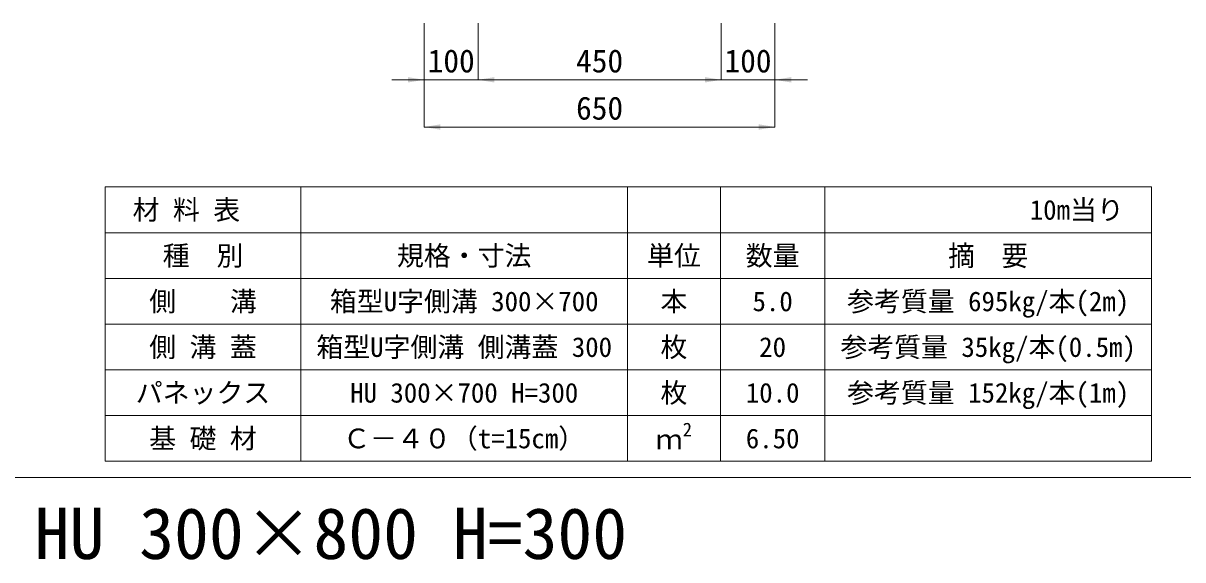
# Model space of a CAD drawing. Units: millimetres at full size. Extents: x 187207 to 255567, y 882048 to 905686.
# Drawn here: x 196126 to 198275, y 885296 to 886290 of the extents above; entities that cross this region are included whole.
import ezdxf
from ezdxf.enums import TextEntityAlignment as Align

# ---------------------------------------------------------------- set-up
doc = ezdxf.new("R2010")
doc.units = ezdxf.units.MM
doc.header["$LTSCALE"] = 20
for name, color, linetype, lineweight in [('Defpoints_3', 8, 'Continuous', 0), ('図枠', 5, 'Continuous', 13), ('寸法・材料表', 7, 'Continuous', 13), ('寸法線', 7, 'Continuous', 13)]:
    doc.layers.add(name, color=color, linetype=linetype, lineweight=lineweight)
doc.layers.add('文字', color=7, linetype='Continuous')
doc.styles.add('ＭＳ ゴシック', font='')
doc.styles.add('ＭＳ Ｐゴシック', font='')
doc.styles.get('ＭＳ ゴシック').set_extended_font_data('MS Gothic')
doc.styles.get('ＭＳ Ｐゴシック').set_extended_font_data('MS PGothic')

# ---------------------------------------------------------------- blocks, each defined once
blk = doc.blocks.new('filled_arrow')
at = {"color": 0, "linetype": 'Continuous', "lineweight": -2}
blk.add_solid([(7.5, 1.25), (0, 0), (7.5, -1.25)], dxfattribs=at)

msp = doc.modelspace()

# ---------------------------------------------------------------- linework, layer by layer
at = {"layer": 'Defpoints_3'}
for p, q in [((196277.92, 885987.01), (198216.83, 885987.01)), ((196277.92, 885987.01), (196277.92, 885901.83)), ((196640.92, 885987.01), (196640.92, 885901.83)), ((197245.92, 885987.01), (197245.92, 885901.83)), ((197418.23, 885987.01), (197418.23, 885901.83)), ((197611.83, 885987.01), (197611.83, 885901.83)), ((198216.83, 885987.01), (198216.83, 885901.83))]:
    msp.add_line(p, q, dxfattribs=at)
at = {"layer": '図枠'}
msp.add_line((194897.37, 885448.33), (214497.37, 885448.33), dxfattribs=at)
at = {"layer": '寸法・材料表'}
for p, q in [((196277.92, 885901.83), (198216.83, 885901.83)), ((196277.92, 885901.83), (196277.92, 885478.33)), ((196640.92, 885901.83), (196640.92, 885478.33)), ((197245.92, 885901.83), (197245.92, 885478.33)), ((197418.23, 885901.83), (197418.23, 885478.33)), ((197611.83, 885901.83), (197611.83, 885478.33)), ((198216.83, 885901.83), (198216.83, 885478.33)), ((196277.92, 885817.13), (198216.83, 885817.13)), ((196277.92, 885732.43), (198216.83, 885732.43)), ((196277.92, 885647.73), (198216.83, 885647.73)), ((196277.92, 885563.03), (198216.83, 885563.03)), ((196277.92, 885478.33), (198216.83, 885478.33))]:
    msp.add_line(p, q, dxfattribs=at)
at = {"layer": '寸法線'}
for p, q in [((196869.37, 886290.37), (196869.37, 886185.43)), ((196869.37, 886290.37), (196869.37, 886097.93)), ((196969.37, 886290.37), (196969.37, 886185.43)), ((196969.37, 886290.37), (196969.37, 886185.43)), ((197419.37, 886290.37), (197419.37, 886185.43)), ((197419.37, 886290.37), (197419.37, 886185.43)), ((197519.37, 886290.37), (197519.37, 886185.43)), ((197519.37, 886290.37), (197519.37, 886097.93)), ((196809.37, 886185.43), (197029.37, 886185.43)), ((196969.37, 886185.43), (197419.37, 886185.43)), ((197359.37, 886185.43), (197579.37, 886185.43)), ((197519.37, 886097.93), (196869.37, 886097.93))]:
    msp.add_line(p, q, dxfattribs=at)

# ---------------------------------------------------------------- block references
at = {"layer": '寸法線', "xscale": 4, "yscale": 4, "rotation": 180}
for p in [(196869.37, 886185.43), (197419.37, 886185.43), (197419.37, 886185.43), (197519.37, 886097.93)]:
    msp.add_blockref('filled_arrow', p, dxfattribs=at)
at = {"layer": '寸法線', "xscale": 4, "yscale": 4}
for p in [(196969.37, 886185.43), (196969.37, 886185.43), (197519.37, 886185.43), (196869.37, 886097.93)]:
    msp.add_blockref('filled_arrow', p, dxfattribs=at)

# ---------------------------------------------------------------- texts
at = {"layer": '寸法・材料表', "style": 'ＭＳ ゴシック'}
msp.add_text('\u3000材 料 表', height=36.55, dxfattribs=at).set_placement((196279.08, 885944.42), align=Align.MIDDLE_LEFT)
msp.add_text('10m当り\u3000', height=36.55, dxfattribs=at).set_placement((198215.66, 885944.42), align=Align.MIDDLE_RIGHT)
for s, p in [('種\u3000別', (196459.42, 885859.48)), ('規格・寸法', (196943.42, 885859.48)), ('単位', (197332.07, 885859.48)), ('数量', (197515.03, 885859.48)), ('側\u3000\u3000溝', (196459.42, 885774.78)), ('箱型U字側溝 300×700', (196943.42, 885774.78)), ('本', (197332.07, 885774.78)), ('5.0', (197515.03, 885774.78)), ('参考質量 695kg/本(2m)', (197914.33, 885774.78)), ('側 溝 蓋', (196459.42, 885690.08)), ('箱型U字側溝 側溝蓋 300', (196943.42, 885690.08)), ('枚', (197332.07, 885690.08)), ('20', (197515.03, 885690.08)), ('参考質量 35kg/本(0.5m)', (197914.33, 885690.08)), ('パネックス', (196459.42, 885605.38)), ('HU 300×700 H=300', (196943.42, 885605.38)), ('枚', (197332.07, 885605.38)), ('10.0', (197515.03, 885605.38)), ('参考質量 152kg/本(1m)', (197914.33, 885605.38)), ('基 礎 材', (196459.42, 885520.68)), ('Ｃ－４０（t=15cm）', (196943.42, 885520.68)), ('6.50', (197515.03, 885520.68))]:
    msp.add_text(s, height=36.55, dxfattribs=at).set_placement(p, align=Align.MIDDLE_CENTER)
at = {"layer": '寸法・材料表', "style": 'ＭＳ Ｐゴシック', "width": 0.95}
msp.add_text('摘\u3000要', height=38.1, dxfattribs=at).set_placement((197914.33, 885859.48), align=Align.MIDDLE_CENTER)
at = {"layer": '寸法・材料表', "style": 'ＭＳ ゴシック'}
for s, height, p in [('2', 25.59, (197348.28, 885516.71)), ('ｍ', 36.55, (197298.42, 885489.76))]:
    msp.add_text(s, height=height, dxfattribs=at).set_placement(p, align=Align.BOTTOM_LEFT)
at = {"layer": '寸法線', "style": 'ＭＳ ゴシック'}
for s, p in [('100', (196919.37, 886220.43)), ('450', (197194.37, 886220.43)), ('100', (197469.37, 886220.43)), ('650', (197194.37, 886132.93))]:
    msp.add_text(s, height=42.72, dxfattribs=at).set_placement(p, align=Align.MIDDLE_CENTER)
at = {"layer": '文字', "style": 'ＭＳ ゴシック'}
msp.add_text('HU 300×800 H=300', height=94.94, dxfattribs=at).set_placement((196147.37, 885268.83), align=Align.BOTTOM_LEFT)

doc.saveas('drawing.dxf')
